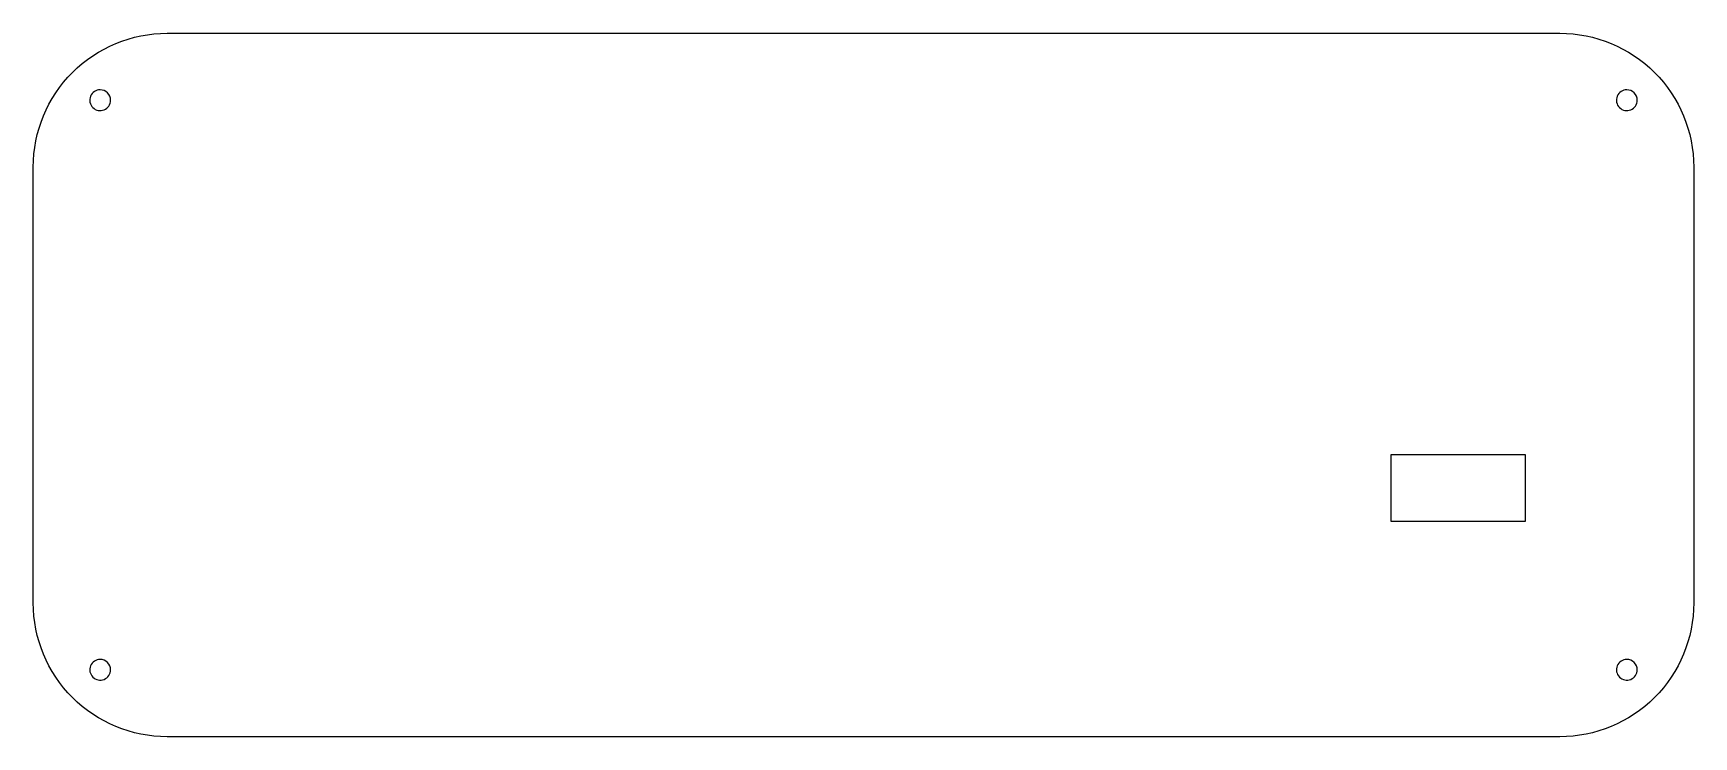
# Model space of a CAD drawing. Extents: x 15 to 263, y 51 to 156.
import ezdxf

# ---------------------------------------------------------------- set-up
doc = ezdxf.new("R2010")
doc.units = 0
doc.layers.add('Layer_1', color=7, linetype='CONTINUOUS')

msp = doc.modelspace()

# ---------------------------------------------------------------- linework, layer by layer
at = {"layer": 'Layer_1', "color": 3}
for points in [[(35.252117, 155.707077), (243.25212, 155.707077)], [(15.252117, 70.70708), (15.252117, 135.707077)], [(263.25212, 135.707077), (263.25212, 70.70708)], [(243.25212, 50.70708), (35.252117, 50.70708)]]:
    msp.add_lwpolyline(points, dxfattribs=at)
for points in [[(35.252117, 155.707077)], [(25.252117, 147.257077)], [(253.25215, 147.257077)], [(218.05843, 92.82544), (238.05843, 92.82544), (238.05843, 82.82544), (218.05843, 82.82544)], [(25.252117, 62.25706)], [(253.25215, 62.25706)]]:
    msp.add_lwpolyline(points, close=True, dxfattribs=at)
for points in [[(21.109981, 149.849213), (24.860709, 153.59994), (29.947787, 155.707077), (35.252117, 155.707077)], [(243.25212, 155.707077), (248.55645, 155.707077), (253.643528, 153.59994), (257.394256, 149.849213)], [(15.252117, 135.707077), (15.252117, 141.011407), (17.359254, 146.098485), (21.109981, 149.849213)], [(257.394256, 149.849213), (261.144983, 146.098485), (263.25212, 141.011407), (263.25212, 135.707077)], [(25.252117, 147.257077), (24.625201, 147.257077), (24.060014, 146.879432), (23.820104, 146.300236)], [(26.348133, 146.803093), (26.057451, 147.093774), (25.663203, 147.257077), (25.252117, 147.257077)], [(26.802117, 145.707077), (26.802117, 146.118163), (26.638814, 146.512411), (26.348133, 146.803093)], [(253.25215, 147.257077), (252.625234, 147.257077), (252.060047, 146.879432), (251.820137, 146.300236)], [(254.348166, 146.803093), (254.057484, 147.093774), (253.663236, 147.257077), (253.25215, 147.257077)], [(254.80215, 145.707077), (254.80215, 146.118163), (254.638847, 146.512411), (254.348166, 146.803093)], [(23.820104, 146.300236), (23.580193, 145.721041), (23.712805, 145.054358), (24.156101, 144.611061)], [(24.156101, 144.611061), (24.599398, 144.167765), (25.266081, 144.035153), (25.845276, 144.275064)], [(25.845276, 144.275064), (26.424472, 144.514974), (26.802117, 145.080161), (26.802117, 145.707077)], [(251.820137, 146.300236), (251.580226, 145.721041), (251.712838, 145.054358), (252.156134, 144.611061)], [(252.156134, 144.611061), (252.599431, 144.167765), (253.266114, 144.035153), (253.845309, 144.275064)], [(253.845309, 144.275064), (254.424505, 144.514974), (254.80215, 145.080161), (254.80215, 145.707077)], [(21.109981, 56.564944), (17.359254, 60.315672), (15.252117, 65.40275), (15.252117, 70.70708)], [(263.25212, 70.70708), (263.25212, 65.40275), (261.144983, 60.315672), (257.394256, 56.564944)], [(25.252117, 62.25706), (24.625201, 62.25706), (24.060014, 61.879415), (23.820104, 61.300219)], [(26.348133, 61.803076), (26.057451, 62.093757), (25.663203, 62.25706), (25.252117, 62.25706)], [(253.25215, 62.25706), (252.625234, 62.25706), (252.060047, 61.879415), (251.820137, 61.300219)], [(254.348166, 61.803076), (254.057484, 62.093757), (253.663236, 62.25706), (253.25215, 62.25706)], [(23.820104, 61.300219), (23.580193, 60.721024), (23.712805, 60.054341), (24.156101, 59.611044)], [(24.156101, 59.611044), (24.599398, 59.167748), (25.266081, 59.035136), (25.845276, 59.275047)], [(25.845276, 59.275047), (26.424472, 59.514957), (26.802117, 60.080144), (26.802117, 60.70706)], [(26.802117, 60.70706), (26.802117, 61.118146), (26.638814, 61.512394), (26.348133, 61.803076)], [(251.820137, 61.300219), (251.580226, 60.721024), (251.712838, 60.054341), (252.156134, 59.611044)], [(252.156134, 59.611044), (252.599431, 59.167748), (253.266114, 59.035136), (253.845309, 59.275047)], [(253.845309, 59.275047), (254.424505, 59.514957), (254.80215, 60.080144), (254.80215, 60.70706)], [(254.80215, 60.70706), (254.80215, 61.118146), (254.638847, 61.512394), (254.348166, 61.803076)], [(35.252117, 50.70708), (29.947787, 50.70708), (24.860709, 52.814217), (21.109981, 56.564944)], [(257.394256, 56.564944), (253.643528, 52.814217), (248.55645, 50.70708), (243.25212, 50.70708)]]:
    msp.add_open_spline(points, degree=3, dxfattribs=at)

doc.saveas('drawing.dxf')
